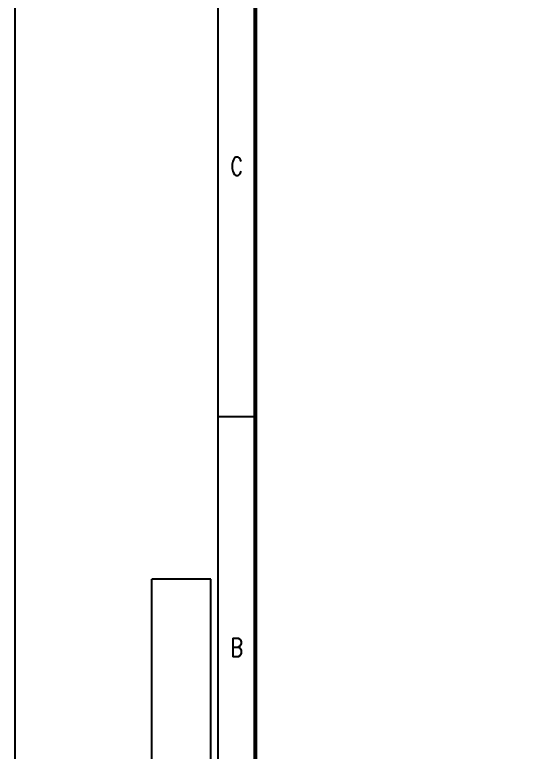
# Model space of a CAD drawing. Header units: millimetres. Extents: x -18234 to 26733, y 279 to 18488.
# Drawn here: x 981 to 3988, y 4599 to 8918 of the extents above; entities that cross this region are included whole.
import ezdxf
from ezdxf.enums import TextEntityAlignment as Align

# ---------------------------------------------------------------- set-up
doc = ezdxf.new("R2010")
doc.units = ezdxf.units.MM
doc.layers.add('A2FORM', color=111, linetype='Continuous')
doc.styles.add('ROMANS', font='romans')

# ---------------------------------------------------------------- blocks, each defined once
blk = doc.blocks.new('새로운 블럭-hd표제란A3')
at = {"layer": 'A2FORM', "color": 7}
for p, q in [((310841.6, 15995.1), (311282.4, 15995.1)), ((310753.4, 14055.6), (310048.1, 14055.6)), ((310048.1, 4093.5), (310048.1, 14055.6)), ((310753.4, 4093.5), (310753.4, 14055.6))]:
    blk.add_line(p, q, dxfattribs=at)
for points in [[(360784.3, 40239.1), (308417.2, 40239.1), (308417.2, 3211.9), (360784.3, 3211.9)], [(359858.6, 4093.5), (310841.6, 4093.5), (310841.6, 39357.5), (359858.6, 39357.5)]]:
    blk.add_lwpolyline(points, close=True, dxfattribs=at)
at = {"layer": 'A2FORM', "color": 7, "const_width": 44.1}
blk.add_lwpolyline([(311282.4, 38916.7), (359417.8, 38916.7), (359417.8, 4534.3), (311282.4, 4534.3)], close=True, dxfattribs=at)
at = {"layer": 'A2FORM', "color": 7, "style": 'ROMANS', "width": 0.75}
for s, p in [('C', (311059.6, 18863.1)), ('B', (311059.6, 13132.7))]:
    blk.add_text(s, height=220.4, dxfattribs=at).set_placement(p, align=Align.CENTER)

msp = doc.modelspace()

# ---------------------------------------------------------------- block references
at = {"xscale": 0.491755002900678, "yscale": 0.491755002900678, "zscale": 0.491755002900678}
msp.add_blockref('새로운 블럭-hd표제란A3', (-150684.813, -1300), dxfattribs=at)

doc.saveas('drawing.dxf')
